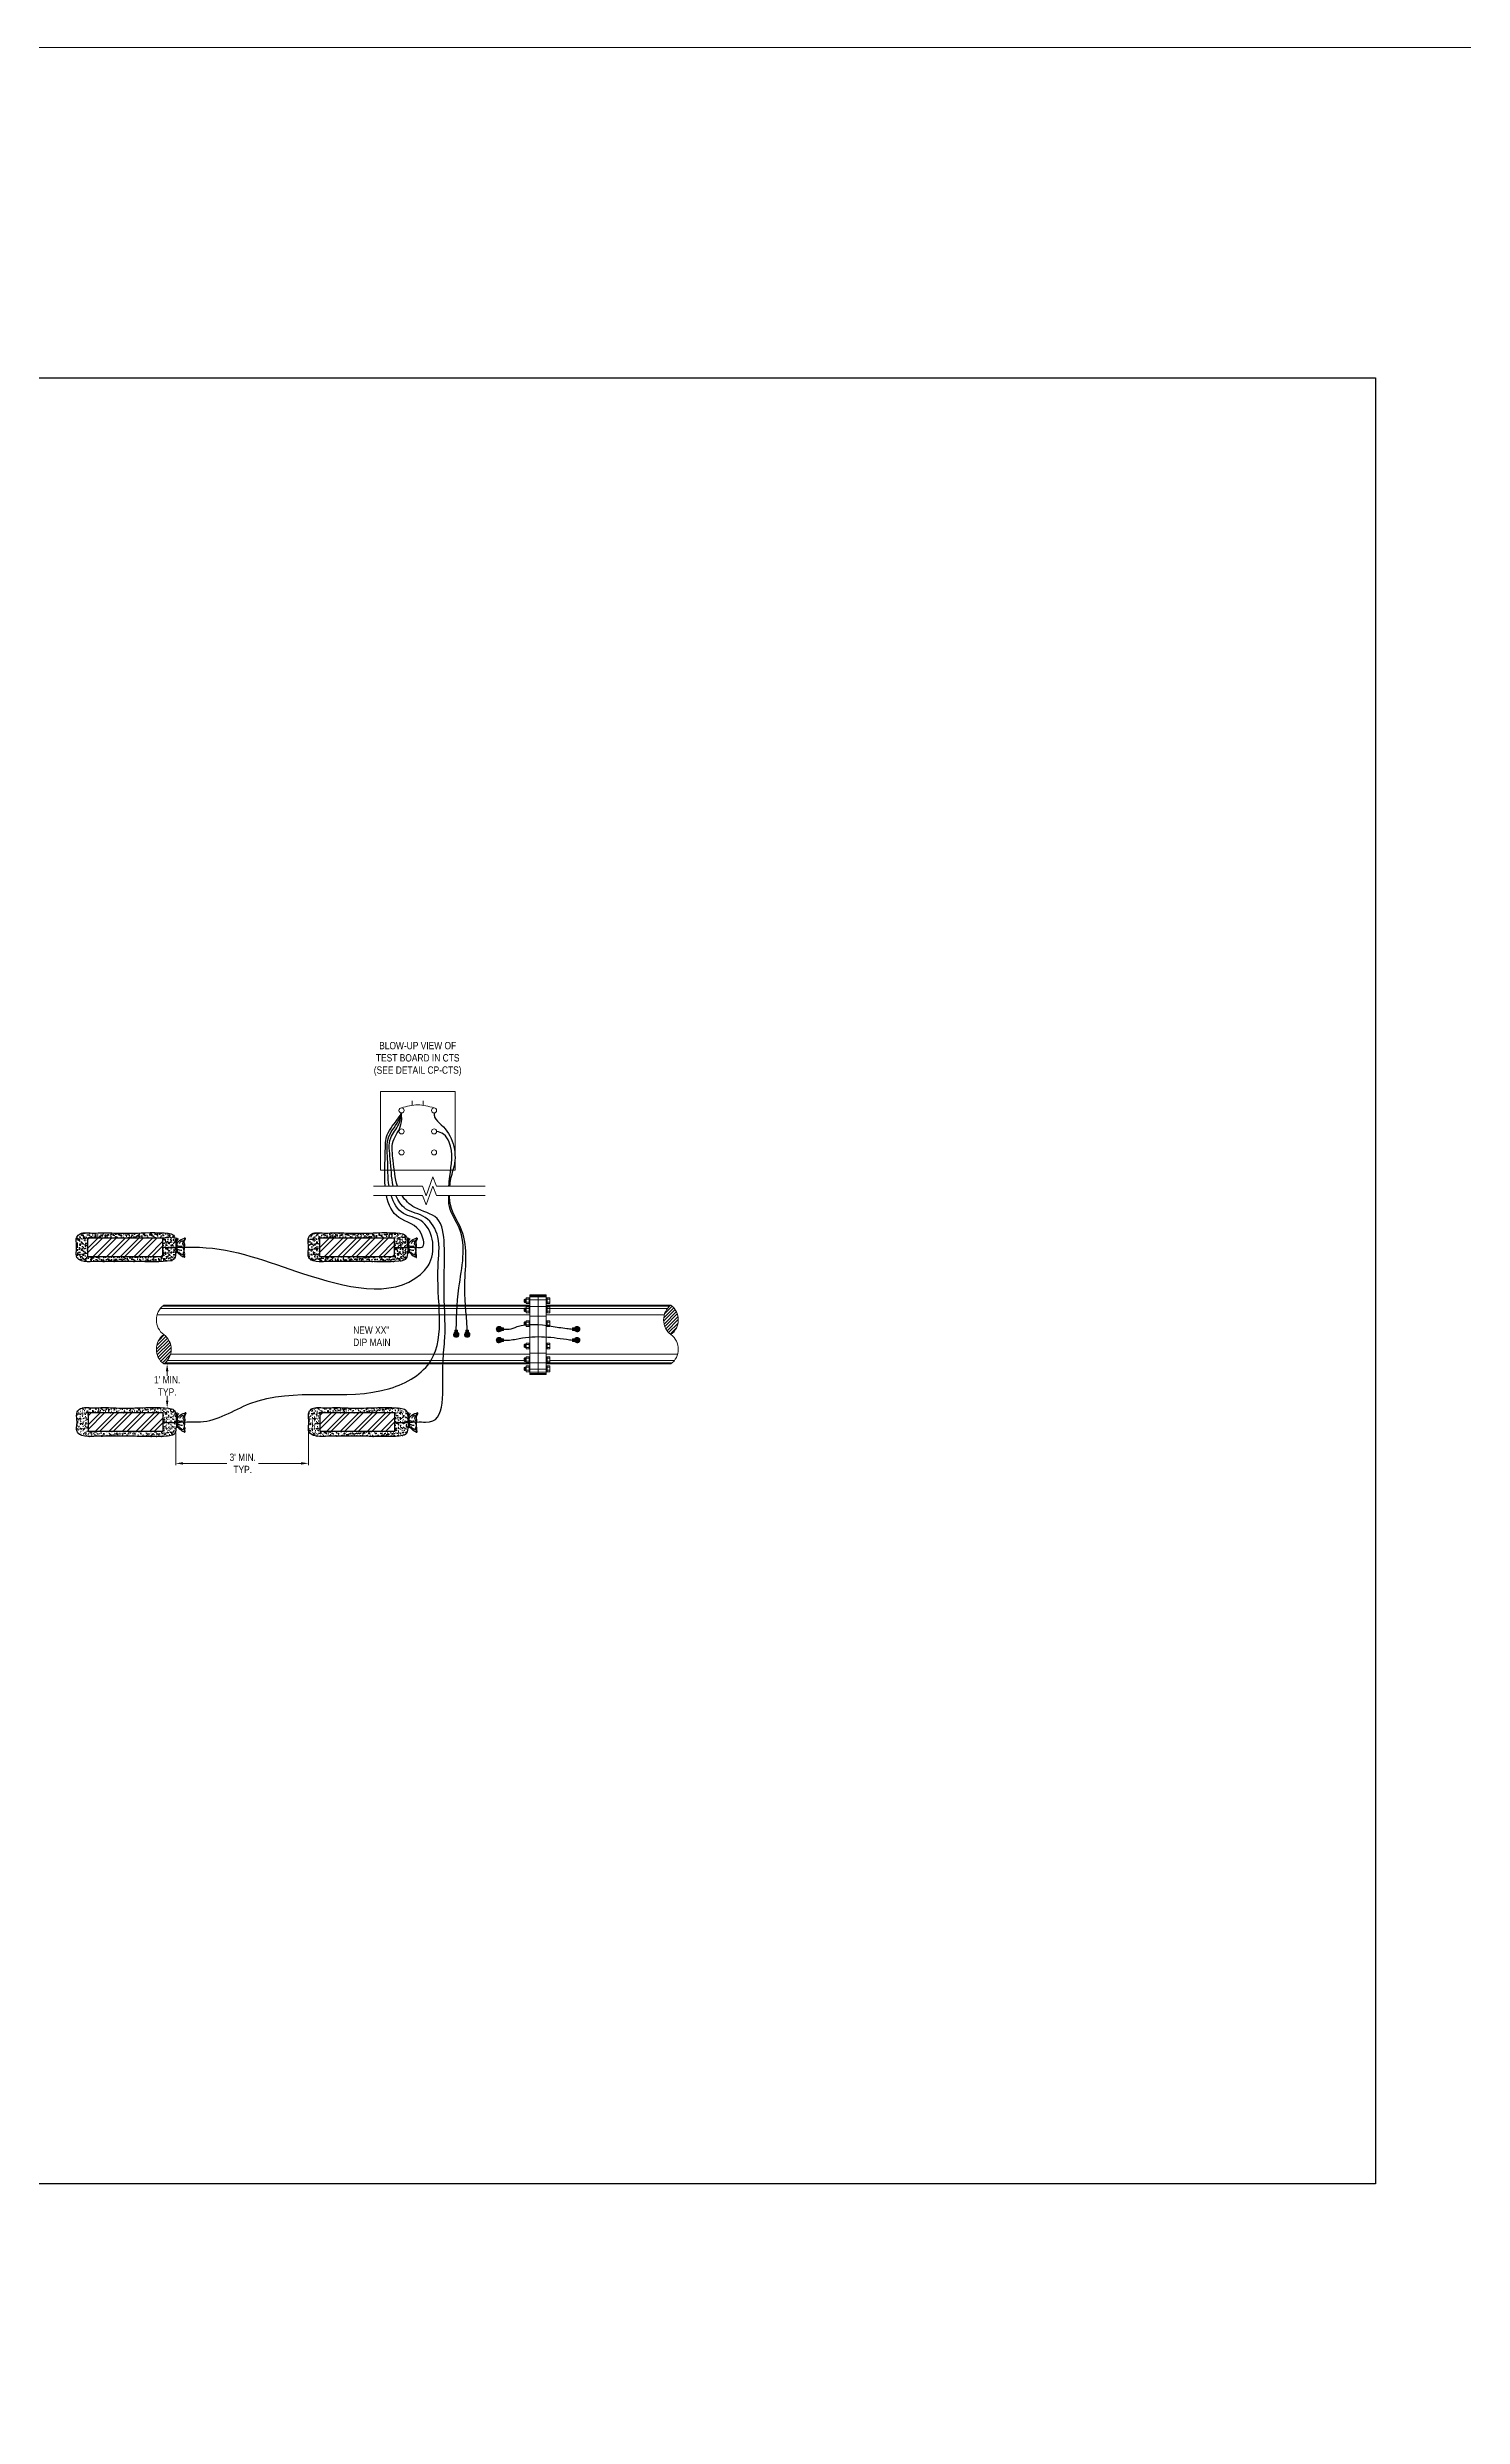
# Model space of a CAD drawing. Header units: inches. Extents: x 0 to 4744, y 0 to 4696.
# Drawn here: x 1165 to 1551, y 3448 to 4094 of the extents above; entities that cross this region are included whole.
import ezdxf

# ---------------------------------------------------------------- set-up
doc = ezdxf.new("R2010")
doc.units = ezdxf.units.IN
doc.header["$LTSCALE"] = 0.2
doc.header["$MEASUREMENT"] = 0
for name, color, linetype, lineweight in [('--WORK--', 1, 'Continuous', 0), ('E-WELD', 52, 'Continuous', 15), ('E-WIRE-LEAD', 50, 'Continuous', 25), ('G-ANNO', 122, 'Continuous', 20), ('G-ANNO-DIMS', 3, 'Continuous', 20), ('G-DIMS-JOG', 6, 'Continuous', 20), ('MS-LABL-1', 142, 'Continuous', 13), ('MS-LABL-2', 30, 'Continuous', 25), ('O-MISC', 7, 'Continuous', 15), ('U-PIPE', 4, 'Continuous', 15)]:
    doc.layers.add(name, color=color, linetype=linetype, lineweight=lineweight)
doc.layers.add('E-ANDS', color=171, linetype='Continuous')
doc.styles.get("Standard").update_dxf_attribs({"font": 'ARIALN.TTF'})
doc.dimstyles.get("Standard").update_dxf_attribs({"dimtxt": 2, "dimasz": 3, "dimexe": 0.18, "dimexo": 0.0625, "dimgap": 0.09, "dimtad": 0, "dimtih": 1, "dimtoh": 1, "dimdec": 4, "dimzin": 0, "dimdsep": 46, "dimlunit": 4, "dimtxsty": 'Standard', "dimcen": 0.09, "dimclrd": 256, "dimclre": 256, "dimclrt": 256, "dimadec": 0, "dimazin": 0, "dimtfac": 1, "dimtdec": 4, "dimtofl": 0, "dimtmove": 0, "dimatfit": 3, "dimfxl": 1, "dimtolj": 1, "dimtzin": 0, "dimlwd": -1, "dimlwe": -1, "dimarcsym": 0})
pattern_1 = [(105, (-1481.26328, 858.08875), (-0.193421356, -0.051827096), [])]

# ---------------------------------------------------------------- blocks, each defined once
blk = doc.blocks.new('*D9')
at = {"layer": 'Defpoints', "color": 0, "transparency": 16777216}
for p in [(1197.28, 3734.65), (1198.12, 3734.65), (1198.12, 3722.64)]:
    blk.add_point(p, dxfattribs=at)
at = {"layer": 'G-ANNO-DIMS', "transparency": 16777216}
for p, q in [((1197.78, 3734.65), (1198.62, 3734.65)), ((1198.12, 3732.65), (1198.12, 3731.44)), ((1198.12, 3724.64), (1198.12, 3725.92))]:
    blk.add_line(p, q, dxfattribs=at)
for points in [[(1197.79, 3732.65), (1198.46, 3732.65), (1198.12, 3734.65)], [(1197.79, 3724.64), (1198.46, 3724.64), (1198.12, 3722.64)]]:
    blk.add_solid(points, dxfattribs=at)
at = {"layer": 'G-ANNO-DIMS', "transparency": 16777216, "insert": (1198.12, 3728.68), "char_height": 2, "attachment_point": 5}
blk.add_mtext("\\A1;1' MIN.\\PTYP.", dxfattribs=at)
blk = doc.blocks.new('*D10')
at = {"layer": 'Defpoints', "color": 0, "transparency": 16777216}
for p in [(1200.45, 3716.33), (1236.66, 3716.75), (1236.66, 3707.53)]:
    blk.add_point(p, dxfattribs=at)
at = {"layer": 'G-ANNO-DIMS', "transparency": 16777216}
for p, q in [((1200.45, 3715.83), (1200.45, 3707.03)), ((1236.66, 3716.25), (1236.66, 3707.03)), ((1202.45, 3707.53), (1214.44, 3707.53)), ((1234.66, 3707.53), (1223.02, 3707.53))]:
    blk.add_line(p, q, dxfattribs=at)
for points in [[(1202.45, 3707.86), (1202.45, 3707.19), (1200.45, 3707.53)], [(1234.66, 3707.86), (1234.66, 3707.19), (1236.66, 3707.53)]]:
    blk.add_solid(points, dxfattribs=at)
at = {"layer": 'G-ANNO-DIMS', "transparency": 16777216, "insert": (1218.73, 3707.53), "char_height": 2, "attachment_point": 5}
blk.add_mtext("\\A1;3' MIN.\\PTYP.", dxfattribs=at)
blk = doc.blocks.new('ANDS-MAG-HP')
at = {"layer": 'E-ANDS'}
h = blk.add_hatch(dxfattribs=at)
h.set_pattern_fill('AR-SAND', color=256, scale=0.540805, angle=180)
h.set_pattern_definition([(217.5, (-670.8985, -3913.9322), (0.03406715, -1.04203683), [0, -0.82202431, 0, -0.9193693, 0, -0.87880889]), (187.5, (-670.8985, -3913.9322), (-0.9571049, -1.52623203), [0, -0.44346049, 0, -0.7409035, 0, -0.28392287]), (147.5, (-670.2333, -3913.9322), (-1.68414495, -0.00306045), [0, -0.27040273, 0, -0.97344985, 0, -1.27089285]), (137.5, (-670.2333, -3913.9322), (-1.6257297, -0.47465175), [0, -0.13520137, 0, -0.63815045, 0, -0.73008738])])
edge = h.paths.add_edge_path()
edge.add_spline(control_points=[(2.27, -0.95), (2.41, -1.21), (2.45, -2.96), (4.09, -4.26), (13.14, -3.83), (15.38, -3.8), (19.12, -3.81), (22.28, -4.06), (25.51, -3.72), (27.96, -4.28), (29.75, -2.58), (29.32, -0.74), (29.44, 1.02), (29.64, 2.83), (27.55, 4.13), (24.53, 3.8), (20.46, 3.91), (15.98, 3.83), (13.14, 3.88), (4.34, 4.19), (2.26, 3.06), (2.48, 0.93), (2.18, 1), (2.13, 1.03)], knot_values=[3.646687, 3.646687, 3.646687, 3.646687, 5.791618, 7.839043, 14.76296, 18.68407, 23.368051, 29.587928, 32.974753, 37.700714, 39.506322, 42.772352, 45.002972, 47.628894, 49.82783, 54.607545, 60.630862, 68.286939, 71.988659, 78.894675, 81.183384, 83.78706, 84.213305, 84.213305, 84.213305, 84.213305], degree=3, periodic=0)
edge.add_spline(control_points=[(2.13, 1.03), (2.14, 0.92), (2.15, 0.8), (2.16, 0.68)], knot_values=[4.387985, 4.387985, 4.387985, 4.387985, 4.676934, 4.676934, 4.676934, 4.676934], degree=3, periodic=0)
edge.add_spline(control_points=[(2.16, 0.68), (2.25, 0.19), (2.32, -0.44), (2.27, -0.95)], knot_values=[10.481349, 10.481349, 10.481349, 10.481349, 11.669578, 11.669578, 11.669578, 11.669578], degree=3, periodic=0)
h.paths.add_polyline_path([(5.89, 2.49), (26.39, 2.49), (26.39, -2.51), (5.89, -2.51)], flags=16)
h = blk.add_hatch(dxfattribs=at)
h.set_pattern_fill('ANSI32', color=256, scale=7, angle=180)
h.set_pattern_definition([(225, (-2155.9143, -2848.6503), (1.8561553, -1.8561553), []), (225, (-2157.1517, -2848.6503), (1.8561553, -1.8561553), [])])
h.paths.add_polyline_path([(26.39, 2.49), (26.39, -2.51), (5.89, -2.51), (5.89, 2.49)])
blk.add_lwpolyline([(5.89, -2.51), (26.39, -2.51), (26.39, 2.49), (5.89, 2.49)], close=True, dxfattribs=at)
for points in [[(0.1, 2.72), (-0.05, 2.79), (0.11, 2.3), (0.21, 1.51), (0.03, 1.04), (0.26, 0.25), (0.08, -0.33), (0.46, -0.95), (-0.25, -2.52), (0, -2.45)], [(5.89, -0.01), (3.03, 0.11), (1.14, -0.01), (-0.01, 0)], [(0.44, 2.12), (0.92, 1.86), (1.54, 1.24)], [(0.66, 0.93), (1.34, 0.84), (1.93, 0.59), (2.32, 0.56)], [(2.17, -2.57), (2.1, 1.41), (2.24, -1.19), (1.92, 1.43), (2.24, -1.19), (1.64, -2.36)], [(0.56, -1.82), (1.2, -1.29), (1.41, -0.94)], [(0.64, -0.27), (1.22, -0.18), (1.72, -0.34), (2.19, -0.48)], [(2.13, -1.55), (2.05, -1.7), (2.16, -1.42), (2.17, -1.57), (2.04, -1.57), (2.17, -1.66), (2.14, -1.56)]]:
    blk.add_spline(points, degree=3, dxfattribs=at)
for points, knots in [([(0.05, 0.88), (0.03, 0.74), (-0.03, 0.43), (0.04, -0.01), (-0.23, -0.68), (0.27, -1.49), (-0.27, -2.06), (-0.36, -2.41), (-0.32, -2.51)], [2.852706, 2.852706, 2.852706, 2.852706, 3.44866, 4.191072, 4.778365, 6.50375, 7.498802, 7.797316, 7.797316, 7.797316, 7.797316]), ([(-0.07, 2.78), (-0.11, 2.68), (-0.17, 2.53), (0.07, 2.25), (-0.2, 1.79), (0.03, 1.42), (0.06, 1.22), (0.06, 1.19)], [0, 0, 0, 0, 0.438365, 0.62173, 1.485459, 2.268197, 2.380102, 2.380102, 2.380102, 2.380102]), ([(0.1, 2.72), (0.37, 2.63), (1.21, 2.35), (2.57, -0.02), (2.26, 3.06), (4.34, 4.19), (13.14, 3.88), (15.98, 3.83), (20.46, 3.91), (24.53, 3.8), (27.55, 4.13), (29.64, 2.83), (29.44, 1.02), (29.32, -0.74), (29.75, -2.58), (27.96, -4.28), (25.51, -3.72), (22.28, -4.06), (19.12, -3.81), (15.38, -3.8), (13.14, -3.83), (4.09, -4.26), (2.37, -2.89), (2.42, -0.22), (1.45, -2.03), (0.6, -2.27), (0, -2.45)], [0, 0, 0, 0, 1.293516, 4.072932, 6.676608, 8.965318, 15.871334, 19.573053, 27.22913, 33.252447, 38.032162, 40.231098, 42.857021, 45.08764, 48.35367, 50.159278, 54.88524, 58.272064, 64.491941, 69.175922, 73.097032, 80.020949, 82.068374, 84.751423, 85.879805, 88.676925, 88.676925, 88.676925, 88.676925])]:
    blk.add_open_spline(points, degree=3, knots=knots, dxfattribs=at)
blk = doc.blocks.new('PIPE_BASIC_FLANGE')
h = blk.add_hatch()
h.set_pattern_fill('ANSI31', color=256, scale=1.601956, angle=420)
h.set_pattern_definition(pattern_1)
h.paths.add_polyline_path([(98.5, 16.77), (98.31, 16.93), (98.31, 17.54), (98.5, 17.69), (98.84, 17.69), (98.84, 16.77)])
h = blk.add_hatch()
h.set_pattern_fill('ANSI31', color=256, scale=1.601956, angle=420)
h.set_pattern_definition(pattern_1)
h.paths.add_polyline_path([(98.5, 14.3), (98.31, 14.45), (98.31, 15.07), (98.5, 15.22), (98.84, 15.22), (98.84, 14.3)])
h = blk.add_hatch()
h.set_pattern_fill('ANSI31', color=256, scale=5.041896)
h.set_pattern_definition([(45, (-761.9258, 4324.7231), (-0.44564482, 0.44564482), [])])
h.paths.add_polyline_path([(138.33, 8, 0.503754), (138.33, 16, 0.503754)])
h = blk.add_hatch()
h.set_pattern_fill('ANSI31', color=256, scale=5.041896, angle=180)
h.set_pattern_definition([(225, (900.25115, -4308.7231), (0.44564482, -0.44564482), [])])
h.paths.add_polyline_path([(0, 8, 0.503754), (0, 0, 0.503754)])
h = blk.add_hatch()
h.set_pattern_fill('ANSI31', color=256, scale=1.601956, angle=420)
h.set_pattern_definition(pattern_1)
h.paths.add_polyline_path([(98.5, 10.54), (98.31, 10.69), (98.31, 11.31), (98.5, 11.46), (98.84, 11.46), (98.84, 10.54)])
h = blk.add_hatch()
h.set_pattern_fill('ANSI31', color=256, scale=1.601956, angle=420)
h.set_pattern_definition(pattern_1)
h.paths.add_polyline_path([(98.5, 5.37), (98.31, 5.22), (98.31, 4.61), (98.5, 4.46), (98.84, 4.46), (98.84, 5.37)])
h = blk.add_hatch()
h.set_pattern_fill('ANSI31', color=256, scale=1.601956, angle=420)
h.set_pattern_definition(pattern_1)
h.paths.add_polyline_path([(98.5, 1.62), (98.31, 1.47), (98.31, 0.85), (98.5, 0.7), (98.84, 0.7), (98.84, 1.62)])
h = blk.add_hatch()
h.set_pattern_fill('ANSI31', color=256, scale=1.601956, angle=420)
h.set_pattern_definition(pattern_1)
h.paths.add_polyline_path([(98.5, -0.86), (98.31, -1.01), (98.31, -1.63), (98.5, -1.78), (98.84, -1.78), (98.84, -0.86)])
for p, q in [((-1.83, 13.35), (99.85, 13.35)), ((-0.95, 15.08), (98.32, 15.08)), ((-0.34, 15.73), (99.85, 15.73)), ((-0.1, 15.92), (99.85, 15.92)), ((0, 16), (99.85, 16)), ((98.5, 17.69), (98.31, 17.54)), ((98.5, 16.77), (98.31, 16.93)), ((98.5, 15.22), (98.31, 15.07)), ((98.5, 14.3), (98.31, 14.45)), ((98.96, 17.63), (99.62, 17.63)), ((98.96, 16.84), (99.62, 16.84)), ((98.96, 15.15), (99.62, 15.15)), ((98.96, 14.36), (99.62, 14.36)), ((99.85, 18.6), (102.08, 18.6)), ((99.85, 18.29), (102.08, 18.29)), ((99.85, 17.47), (102.08, 17.47)), ((99.85, 15.7), (102.08, 15.7)), ((99.85, 13.04), (102.08, 13.04)), ((104.31, 18.6), (102.08, 18.6)), ((104.31, 18.29), (102.08, 18.29)), ((104.31, 17.47), (102.08, 17.47)), ((104.31, 15.7), (102.08, 15.7)), ((104.31, 13.04), (102.08, 13.04)), ((104.31, 16), (138.33, 16)), ((104.31, 15.92), (138.22, 15.92)), ((104.31, 15.73), (137.99, 15.73)), ((104.31, 13.35), (136.5, 13.35)), ((105.21, 17.63), (104.55, 17.63)), ((105.21, 16.84), (104.55, 16.84)), ((105.21, 15.15), (104.55, 15.15)), ((105.21, 14.36), (104.55, 14.36)), ((105.32, 15.08), (137.37, 15.08)), ((98.5, 11.46), (98.31, 11.31)), ((98.5, 10.54), (98.31, 10.69)), ((98.96, 11.39), (99.62, 11.39)), ((98.96, 10.6), (99.62, 10.6)), ((105.21, 11.39), (104.55, 11.39)), ((105.21, 10.6), (104.55, 10.6)), ((0.1, 0.08), (99.85, 0.08)), ((0.34, 0.27), (99.85, 0.27)), ((0.95, 0.92), (98.32, 0.92)), ((1.83, 2.65), (99.85, 2.65)), ((98.5, 5.37), (98.31, 5.22)), ((98.5, 4.46), (98.31, 4.61)), ((98.5, 1.62), (98.31, 1.47)), ((98.5, 0.7), (98.31, 0.85)), ((98.96, 5.31), (99.62, 5.31)), ((98.96, 4.52), (99.62, 4.52)), ((98.96, 1.55), (99.62, 1.55)), ((98.96, 0.76), (99.62, 0.76)), ((99.85, 2.96), (102.08, 2.96)), ((99.85, 0.3), (102.08, 0.3)), ((104.31, 2.96), (102.08, 2.96)), ((104.31, 0.3), (102.08, 0.3)), ((104.31, 2.65), (140.15, 2.65)), ((104.31, 0.27), (138.66, 0.27)), ((104.31, 0.08), (138.43, 0.08)), ((105.21, 5.31), (104.55, 5.31)), ((105.21, 4.52), (104.55, 4.52)), ((105.21, 1.55), (104.55, 1.55)), ((105.21, 0.76), (104.55, 0.76)), ((105.32, 0.92), (139.28, 0.92)), ((0, 0), (99.85, 0)), ((98.5, -0.86), (98.31, -1.01)), ((98.5, -1.78), (98.31, -1.63)), ((98.96, -0.92), (99.62, -0.92)), ((98.96, -1.71), (99.62, -1.71)), ((99.85, -1.47), (102.08, -1.47)), ((99.85, -2.29), (102.08, -2.29)), ((99.85, -2.6), (102.08, -2.6)), ((104.31, -1.47), (102.08, -1.47)), ((104.31, -2.29), (102.08, -2.29)), ((104.31, -2.6), (102.08, -2.6)), ((104.31, 0), (138.33, 0)), ((105.21, -0.92), (104.55, -0.92)), ((105.21, -1.71), (104.55, -1.71))]:
    blk.add_line(p, q)
for points in [[(98.31, 16.93), (98.31, 17.54)], [(98.31, 14.45), (98.31, 15.07)], [(98.5, 17.69), (98.84, 17.69)], [(98.84, 16.77), (98.5, 16.77)], [(98.5, 15.22), (98.84, 15.22)], [(98.84, 14.3), (98.5, 14.3)], [(99.62, 16.44), (98.84, 16.44), (98.84, 18.02), (99.62, 18.02)], [(99.62, 13.97), (98.84, 13.97), (98.84, 15.55), (99.62, 15.55)], [(99.62, 18.02), (99.62, 16.44)], [(99.62, 15.55), (99.62, 13.97)], [(104.55, 16.44), (105.32, 16.44), (105.32, 18.02), (104.55, 18.02)], [(104.55, 18.02), (104.55, 16.44)], [(104.55, 13.97), (105.32, 13.97), (105.32, 15.55), (104.55, 15.55)], [(104.55, 15.55), (104.55, 13.97)], [(98.31, 10.69), (98.31, 11.31)], [(98.5, 11.46), (98.84, 11.46)], [(98.84, 10.54), (98.5, 10.54)], [(99.62, 10.21), (98.84, 10.21), (98.84, 11.79), (99.62, 11.79)], [(99.62, 11.79), (99.62, 10.21)], [(104.55, 10.21), (105.32, 10.21), (105.32, 11.79), (104.55, 11.79)], [(104.55, 11.79), (104.55, 10.21)], [(98.31, 5.22), (98.31, 4.61)], [(98.31, 1.47), (98.31, 0.85)], [(98.84, 5.37), (98.5, 5.37)], [(98.5, 4.46), (98.84, 4.46)], [(98.84, 1.62), (98.5, 1.62)], [(98.5, 0.7), (98.84, 0.7)], [(99.62, 5.7), (98.84, 5.7), (98.84, 4.13), (99.62, 4.13)], [(99.62, 1.95), (98.84, 1.95), (98.84, 0.37), (99.62, 0.37)], [(99.62, 4.13), (99.62, 5.7)], [(99.62, 0.37), (99.62, 1.95)], [(104.55, 4.13), (104.55, 5.7)], [(104.55, 5.7), (105.32, 5.7), (105.32, 4.13), (104.55, 4.13)], [(104.55, 1.95), (105.32, 1.95), (105.32, 0.37), (104.55, 0.37)], [(104.55, 0.37), (104.55, 1.95)], [(98.31, -1.01), (98.31, -1.63)], [(98.84, -0.86), (98.5, -0.86)], [(98.5, -1.78), (98.84, -1.78)], [(99.62, -0.53), (98.84, -0.53), (98.84, -2.11), (99.62, -2.11)], [(99.62, -2.11), (99.62, -0.53)], [(104.55, -2.11), (104.55, -0.53)], [(104.55, -0.53), (105.32, -0.53), (105.32, -2.11), (104.55, -2.11)]]:
    blk.add_lwpolyline(points)
for points in [[(99.62, 18.02), (99.62, 16.44), (99.85, 16.44), (99.85, 18.02)], [(99.62, 15.55), (99.62, 13.97), (99.85, 13.97), (99.85, 15.55)], [(102.08, -2.85), (99.85, -2.85), (99.85, 18.85), (102.08, 18.85)], [(102.08, -2.85), (104.31, -2.85), (104.31, 18.85), (102.08, 18.85)], [(104.31, 18.02), (104.31, 16.44), (104.55, 16.44), (104.55, 18.02)], [(104.31, 15.55), (104.31, 13.97), (104.55, 13.97), (104.55, 15.55)], [(99.62, 11.79), (99.62, 10.21), (99.85, 10.21), (99.85, 11.79)], [(104.31, 11.79), (104.31, 10.21), (104.55, 10.21), (104.55, 11.79)], [(99.62, 5.7), (99.62, 4.13), (99.85, 4.13), (99.85, 5.7)], [(99.62, 1.95), (99.62, 0.37), (99.85, 0.37), (99.85, 1.95)], [(104.31, 5.7), (104.31, 4.13), (104.55, 4.13), (104.55, 5.7)], [(104.31, 1.95), (104.31, 0.37), (104.55, 0.37), (104.55, 1.95)], [(99.62, -0.53), (99.62, -2.11), (99.85, -2.11), (99.85, -0.53)], [(104.31, -0.53), (104.31, -2.11), (104.55, -2.11), (104.55, -0.53)]]:
    blk.add_lwpolyline(points, close=True)
for centre, radius, start, end in [((2.96, 12), 4.98, 126.52623, 233.47377), ((99.56, 18.02), 0.724, 180, 212.96958), ((99.56, 17.23), 0.724, 147.03042, 212.9696), ((99.56, 16.44), 0.724, 147.03042, 180), ((99.56, 15.55), 0.724, 180, 212.96958), ((99.56, 14.76), 0.724, 147.03042, 212.9696), ((99.56, 13.97), 0.724, 147.03042, 180), ((104.6, 18.02), 0.724, 327.03042, 0), ((104.6, 17.23), 0.724, 327.0304, 32.96958), ((104.6, 16.44), 0.724, 0, 32.96958), ((104.6, 15.55), 0.724, 327.03042, 0), ((104.6, 14.76), 0.724, 327.0304, 32.96958), ((104.6, 13.97), 0.724, 0, 32.96958), ((141.29, 12), 4.98, 126.52623, 233.47377), ((135.36, 12), 4.98, 306.52623, 53.47377), ((2.96, 4), 4.98, 126.52623, 233.47377), ((-2.96, 4), 4.98, 306.52623, 53.47377), ((99.56, 11.79), 0.724, 180, 212.96958), ((99.56, 11), 0.724, 147.03042, 212.9696), ((99.56, 10.21), 0.724, 147.03042, 180), ((104.6, 11.79), 0.724, 327.03042, 0), ((104.6, 11), 0.724, 327.0304, 32.96958), ((104.6, 10.21), 0.724, 0, 32.96958), ((135.36, 4), 4.98, 306.52623, 53.47377), ((99.56, 5.7), 0.724, 180, 212.96958), ((99.56, 4.92), 0.724, 147.03042, 212.9696), ((99.56, 4.13), 0.724, 147.03042, 180), ((99.56, 1.95), 0.724, 180, 212.96958), ((99.56, 1.16), 0.724, 147.03042, 212.9696), ((99.56, 0.37), 0.724, 147.03042, 180), ((104.6, 5.7), 0.724, 327.03042, 0), ((104.6, 4.92), 0.724, 327.0304, 32.96958), ((104.6, 4.13), 0.724, 0, 32.96958), ((104.6, 1.95), 0.724, 327.03042, 0), ((104.6, 1.16), 0.724, 327.0304, 32.96958), ((104.6, 0.37), 0.724, 0, 32.96958), ((99.56, -0.53), 0.724, 180, 212.96958), ((99.56, -1.32), 0.724, 147.03042, 212.9696), ((99.56, -2.11), 0.724, 147.03042, 180), ((104.6, -0.53), 0.724, 327.03042, 0), ((104.6, -1.32), 0.724, 327.0304, 32.96958), ((104.6, -2.11), 0.724, 0, 32.96958)]:
    blk.add_arc(centre, radius, start, end)

msp = doc.modelspace()

# ---------------------------------------------------------------- hatches: boundary and pattern name
at = {"layer": 'E-WELD'}
h = msp.add_hatch(color=256, dxfattribs=at)
h.dxf.hatch_style = 1
edge = h.paths.add_edge_path()
edge.add_line((1277.34753, 3743.87396), (1276.59753, 3743.87396))
edge.add_line((1276.59753, 3743.87396), (1276.59753, 3743.30452))
edge.add_arc((1276.97253, 3742.655), 0.75, 120, 420)
edge.add_line((1277.34753, 3743.30452), (1277.34753, 3743.87396))
h = msp.add_hatch(color=256, dxfattribs=at)
h.dxf.hatch_style = 1
edge = h.paths.add_edge_path()
edge.add_line((1280.34753, 3743.87396), (1279.59753, 3743.87396))
edge.add_line((1279.59753, 3743.87396), (1279.59753, 3743.30452))
edge.add_arc((1279.97253, 3742.655), 0.75, 120, 420)
edge.add_line((1280.34753, 3743.30452), (1280.34753, 3743.87396))
h = msp.add_hatch(color=256, dxfattribs=at)
h.dxf.hatch_style = 1
edge = h.paths.add_edge_path()
edge.add_line((1289.86424, 3743.77193), (1289.86424, 3744.52193))
edge.add_line((1289.86424, 3744.52193), (1289.2948, 3744.52193))
edge.add_arc((1288.64528, 3744.14693), 0.75, 30, 330)
edge.add_line((1289.2948, 3743.77193), (1289.86424, 3743.77193))
h = msp.add_hatch(color=256, dxfattribs=at)
h.dxf.hatch_style = 1
edge = h.paths.add_edge_path()
edge.add_line((1289.86424, 3740.77193), (1289.86424, 3741.52193))
edge.add_line((1289.86424, 3741.52193), (1289.2948, 3741.52193))
edge.add_arc((1288.64528, 3741.14693), 0.75, 30, 330)
edge.add_line((1289.2948, 3740.77193), (1289.86424, 3740.77193))
h = msp.add_hatch(color=256, dxfattribs=at)
h.dxf.hatch_style = 1
edge = h.paths.add_edge_path()
edge.add_line((1308.7105, 3743.77193), (1308.7105, 3744.52193))
edge.add_line((1308.7105, 3744.52193), (1309.27994, 3744.52193))
edge.add_arc((1309.92946, 3744.14693), 0.75, 210, 510, ccw=False)
edge.add_line((1309.27994, 3743.77193), (1308.7105, 3743.77193))
h = msp.add_hatch(color=256, dxfattribs=at)
h.dxf.hatch_style = 1
edge = h.paths.add_edge_path()
edge.add_line((1308.7105, 3740.77193), (1308.7105, 3741.52193))
edge.add_line((1308.7105, 3741.52193), (1309.27994, 3741.52193))
edge.add_arc((1309.92946, 3741.14693), 0.75, 210, 510, ccw=False)
edge.add_line((1309.27994, 3740.77193), (1308.7105, 3740.77193))

# ---------------------------------------------------------------- linework, layer by layer
for points in [[(1276.59753, 3743.87396), (1276.59753, 3743.30452, 3.732050808), (1277.34753, 3743.30452), (1277.34753, 3743.87396)], [(1279.59753, 3743.87396), (1279.59753, 3743.30452, 3.732050808), (1280.34753, 3743.30452), (1280.34753, 3743.87396)], [(1289.86424, 3744.52193), (1289.2948, 3744.52193, 3.732050808), (1289.2948, 3743.77193), (1289.86424, 3743.77193)], [(1289.86424, 3741.52193), (1289.2948, 3741.52193, 3.732050808), (1289.2948, 3740.77193), (1289.86424, 3740.77193)], [(1308.7105, 3744.52193), (1309.27994, 3744.52193, -3.732050808), (1309.27994, 3743.77193), (1308.7105, 3743.77193)], [(1308.7105, 3741.52193), (1309.27994, 3741.52193, -3.732050808), (1309.27994, 3740.77193), (1308.7105, 3740.77193)]]:
    msp.add_lwpolyline(points, format="xyb", close=True, dxfattribs=at)
at = {"layer": 'E-WIRE-LEAD'}
for points, knots in [([(1257.58919, 3783.10441), (1257.32686, 3786.24772), (1257.64903, 3791.44569), (1257.67558, 3797.64693), (1260.56618, 3800.58336), (1261.77757, 3802.63041), (1262.04903, 3803.08912)], [22.690126993, 22.690126993, 22.690126993, 22.690126993, 31.318200643, 35.640189835, 41.19818763, 42.803342374, 42.803342374, 42.803342374, 42.803342374]), ([(1258.66494, 3783.10441), (1258.26422, 3785.61492), (1258.44795, 3789.99254), (1257.68683, 3796.81224), (1261.17737, 3800.19158), (1261.87879, 3802.52321), (1262.04903, 3803.08912)], [94.642796315, 94.642796315, 94.642796315, 94.642796315, 102.152195948, 108.276363867, 113.788989189, 115.555769132, 115.555769132, 115.555769132, 115.555769132]), ([(1259.77239, 3783.10441), (1259.24041, 3785.56033), (1259.25366, 3789.82667), (1258.14104, 3796.10405), (1261.53554, 3799.51324), (1261.89704, 3802.0307), (1262.04903, 3803.08912)], [126.999181006, 126.999181006, 126.999181006, 126.999181006, 134.480213957, 140.219775067, 144.57294993, 147.730885261, 147.730885261, 147.730885261, 147.730885261]), ([(1260.96726, 3783.10441), (1260.23077, 3785.28209), (1259.95549, 3789.4857), (1258.98935, 3795.47973), (1262.25709, 3799.23045), (1262.10723, 3802.00969), (1262.04903, 3803.08912)], [81.305841985, 81.305841985, 81.305841985, 81.305841985, 88.326495958, 93.659008302, 98.642059295, 101.806445623, 101.806445623, 101.806445623, 101.806445623]), ([(1202.84242, 3766.46629), (1204.22173, 3766.48213), (1215.40366, 3766.61056), (1234.50483, 3758.74297), (1261.03306, 3751.79864), (1271.83113, 3763.99685), (1270.15982, 3774.17484), (1261.83615, 3775.06326), (1259.88013, 3778.5901), (1259.25183, 3780.58223)], [0, 0, 0, 0, 4.116413785, 33.37120565, 65.27912212, 69.441374602, 81.099701396, 86.252208244, 92.156050198, 92.156050198, 92.156050198, 92.156050198]), ([(1202.93775, 3718.79921), (1204.30145, 3718.97177), (1210.58566, 3718.16854), (1227.83752, 3730.21714), (1252.1172, 3722.62281), (1275.60939, 3736.54415), (1270.77105, 3755.18354), (1272.89975, 3768.71109), (1269.22851, 3775.42462), (1263.07312, 3776.05925), (1261.12001, 3779.13714), (1260.53571, 3780.58223)], [0, 0, 0, 0, 4.338468886, 18.68621435, 57.97420605, 73.043928907, 99.765118711, 107.762418642, 114.120912277, 119.972934024, 124.442212905, 124.442212905, 124.442212905, 124.442212905]), ([(1266.06234, 3766.46606), (1266.63526, 3766.38032), (1268.56568, 3766.09141), (1267.48044, 3772.66547), (1260.4467, 3773.68314), (1258.43385, 3778.02124), (1257.92972, 3780.58223)], [0, 0, 0, 0, 1.510475904, 5.089412798, 12.714651616, 20.301504019, 20.301504019, 20.301504019, 20.301504019]), ([(1266.15767, 3718.79943), (1267.07042, 3718.91899), (1274.94687, 3717.53381), (1272.50762, 3729.8746), (1274.28796, 3743.82268), (1273.32493, 3755.11234), (1274.04066, 3765.3702), (1273.04317, 3775.34041), (1265.9386, 3776.45507), (1263.05716, 3779.25828), (1262.1861, 3780.58223)], [0, 0, 0, 0, 2.860416434, 27.295960572, 34.135461726, 47.997834047, 59.668496807, 66.971908468, 73.72741834, 78.467605194, 78.467605194, 78.467605194, 78.467605194]), ([(1276.97158, 3741.905), (1276.97157, 3742.09756), (1276.97502, 3746.60517), (1277.28826, 3756.34148), (1280.47611, 3769.04005), (1274.87742, 3776.35527), (1274.92305, 3779.54847), (1274.93783, 3780.58223)], [0.971574748, 0.971574748, 0.971574748, 0.971574748, 1.54933204, 14.503891393, 30.823878036, 37.200076496, 40.252470713, 40.252470713, 40.252470713, 40.252470713]), ([(1279.97995, 3741.90504), (1279.98118, 3742.21601), (1279.97536, 3746.68354), (1278.51335, 3756.28096), (1280.91489, 3769.21447), (1275.13745, 3776.6944), (1275.17199, 3780.07657), (1275.17715, 3780.58223)], [0.971543734, 0.971543734, 0.971543734, 0.971543734, 1.904314179, 14.379511914, 30.239184632, 38.810587572, 40.317344711, 40.317344711, 40.317344711, 40.317344711])]:
    msp.add_open_spline(points, degree=3, knots=knots, dxfattribs=at)
for points in [[(1270.9212, 3803.08912), (1271.07343, 3801.94585), (1272.90474, 3799.88821), (1276.38226, 3788.63205), (1275.2168, 3784.03637), (1275.16494, 3783.10441)], [(1274.93543, 3783.10441), (1275.23307, 3785.75827), (1275.04979, 3795.12776), (1273.50506, 3797.30019), (1271.62371, 3798.06009)], [(1289.86424, 3744.14693), (1291.416, 3744.14693), (1293.56097, 3744.81059), (1302.88487, 3744.9481), (1307.09557, 3744.32689), (1308.7105, 3744.14693)], [(1289.86424, 3741.14693), (1291.48006, 3741.14693), (1293.31018, 3741.44193), (1300.20636, 3742.07832), (1307.07602, 3741.3624), (1308.7105, 3741.14693)]]:
    msp.add_spline(points, degree=3, dxfattribs=at)
at = {"layer": 'G-DIMS-JOG'}
for points in [[(1254.43911, 3783.10441), (1267.79355, 3783.10441), (1268.73243, 3780.52486), (1270.61019, 3785.68397), (1271.54907, 3783.10441), (1284.90351, 3783.10441)], [(1254.43911, 3780.58223), (1267.79355, 3780.58223), (1268.73243, 3778.00267), (1270.61019, 3783.16178), (1271.54907, 3780.58223), (1284.90351, 3780.58223)]]:
    msp.add_lwpolyline(points, dxfattribs=at)
at = {"layer": 'MS-LABL-1'}
msp.add_lwpolyline([(863.96691, 4093.67578), (1617.88655, 4093.67578), (1617.88655, 3420.89587), (863.96691, 3420.89587)], close=True, dxfattribs=at)
at = {"layer": 'MS-LABL-2'}
msp.add_lwpolyline([(954.10325, 4003.53944), (1527.75022, 4003.53944), (1527.75022, 3511.0322), (954.10325, 3511.0322)], close=True, dxfattribs=at)
at = {"layer": 'O-MISC'}
for p, q in [((1264.98269, 3805.18513), (1264.98269, 3806.43238)), ((1267.98754, 3805.18513), (1267.98754, 3806.43238))]:
    msp.add_line(p, q, dxfattribs=at)
msp.add_lwpolyline([(1256.31248, 3808.96222), (1276.65775, 3808.96222), (1276.65775, 3787.51784), (1256.31248, 3787.51784)], close=True, dxfattribs=at)
for centre in [(1262.04903, 3803.79163), (1270.9212, 3803.79163), (1262.04903, 3798.06009), (1262.04903, 3792.32854), (1270.9212, 3798.06009), (1270.9212, 3792.32854)]:
    msp.add_circle(centre, 0.70251, dxfattribs=at)
msp.add_spline([(1262.04903, 3804.49414), (1266.48512, 3805.30959), (1270.9212, 3804.49414)], degree=3, dxfattribs=at)

# ---------------------------------------------------------------- block references
at = {"layer": '--WORK--', "rotation": 180}
for p in [(1202.82715, 3766.46674), (1266.0547, 3766.46629), (1202.93012, 3718.79943), (1266.15767, 3718.79943)]:
    msp.add_blockref('ANDS-MAG-HP', p, dxfattribs=at)
at = {"layer": 'U-PIPE'}
msp.add_blockref('PIPE_BASIC_FLANGE', (1197.20512, 3734.64693), dxfattribs=at)

# ---------------------------------------------------------------- texts
at = {"layer": 'G-ANNO', "char_height": 2}
for s, width, gutter_width, insert, attachment_point in [('\\pxqc;BLOW-UP VIEW OF\\PTEST BOARD IN CTS\\P(SEE DETAIL CP-{\\C2;CTS})', 48.485298, 4.04886, (1242.21198, 3822.45576), 1), ('\\pxql;NEW {\\C2;XX"\\PDIP} MAIN', 29.0168104, 6.46824, (1248.86602, 3739.54291), 7)]:
    msp.add_mtext_dynamic_manual_height_columns(s, width=width, gutter_width=gutter_width, heights=[0], dxfattribs=dict(at, insert=insert, attachment_point=attachment_point))

# ---------------------------------------------------------------- dimensions: what is measured, and where the dimension line sits
at = {"layer": 'G-ANNO-DIMS'}
dim = msp.add_linear_dim(base=(1198.12203, 3734.64693), p1=(1198.12203, 3722.63876), p2=(1197.2802, 3734.64693), angle=90, text='<> MIN.\\PTYP.', dimstyle='Standard', override={"dimtxt": 2, "dimasz": 2, "dimexe": 0.5, "dimexo": 0.5, "dimlunit": 4}, dxfattribs=at)
dim.commit()
dim.dimension.update_dxf_attribs({"geometry": '*D9', "text_midpoint": (1198.12203, 3728.68305), "dimtype": 160})
dim = msp.add_linear_dim(base=(1236.66268, 3707.52653), p1=(1200.45125, 3716.33177), p2=(1236.66268, 3716.74734), text="3' MIN.\\PTYP.", dimstyle='Standard', override={"dimtxt": 2, "dimasz": 2, "dimexe": 0.5, "dimexo": 0.5, "dimlunit": 4}, dxfattribs=at)
dim.commit()
dim.dimension.update_dxf_attribs({"geometry": '*D10', "text_midpoint": (1218.73005, 3707.52653), "dimtype": 160})

doc.saveas('drawing.dxf')
